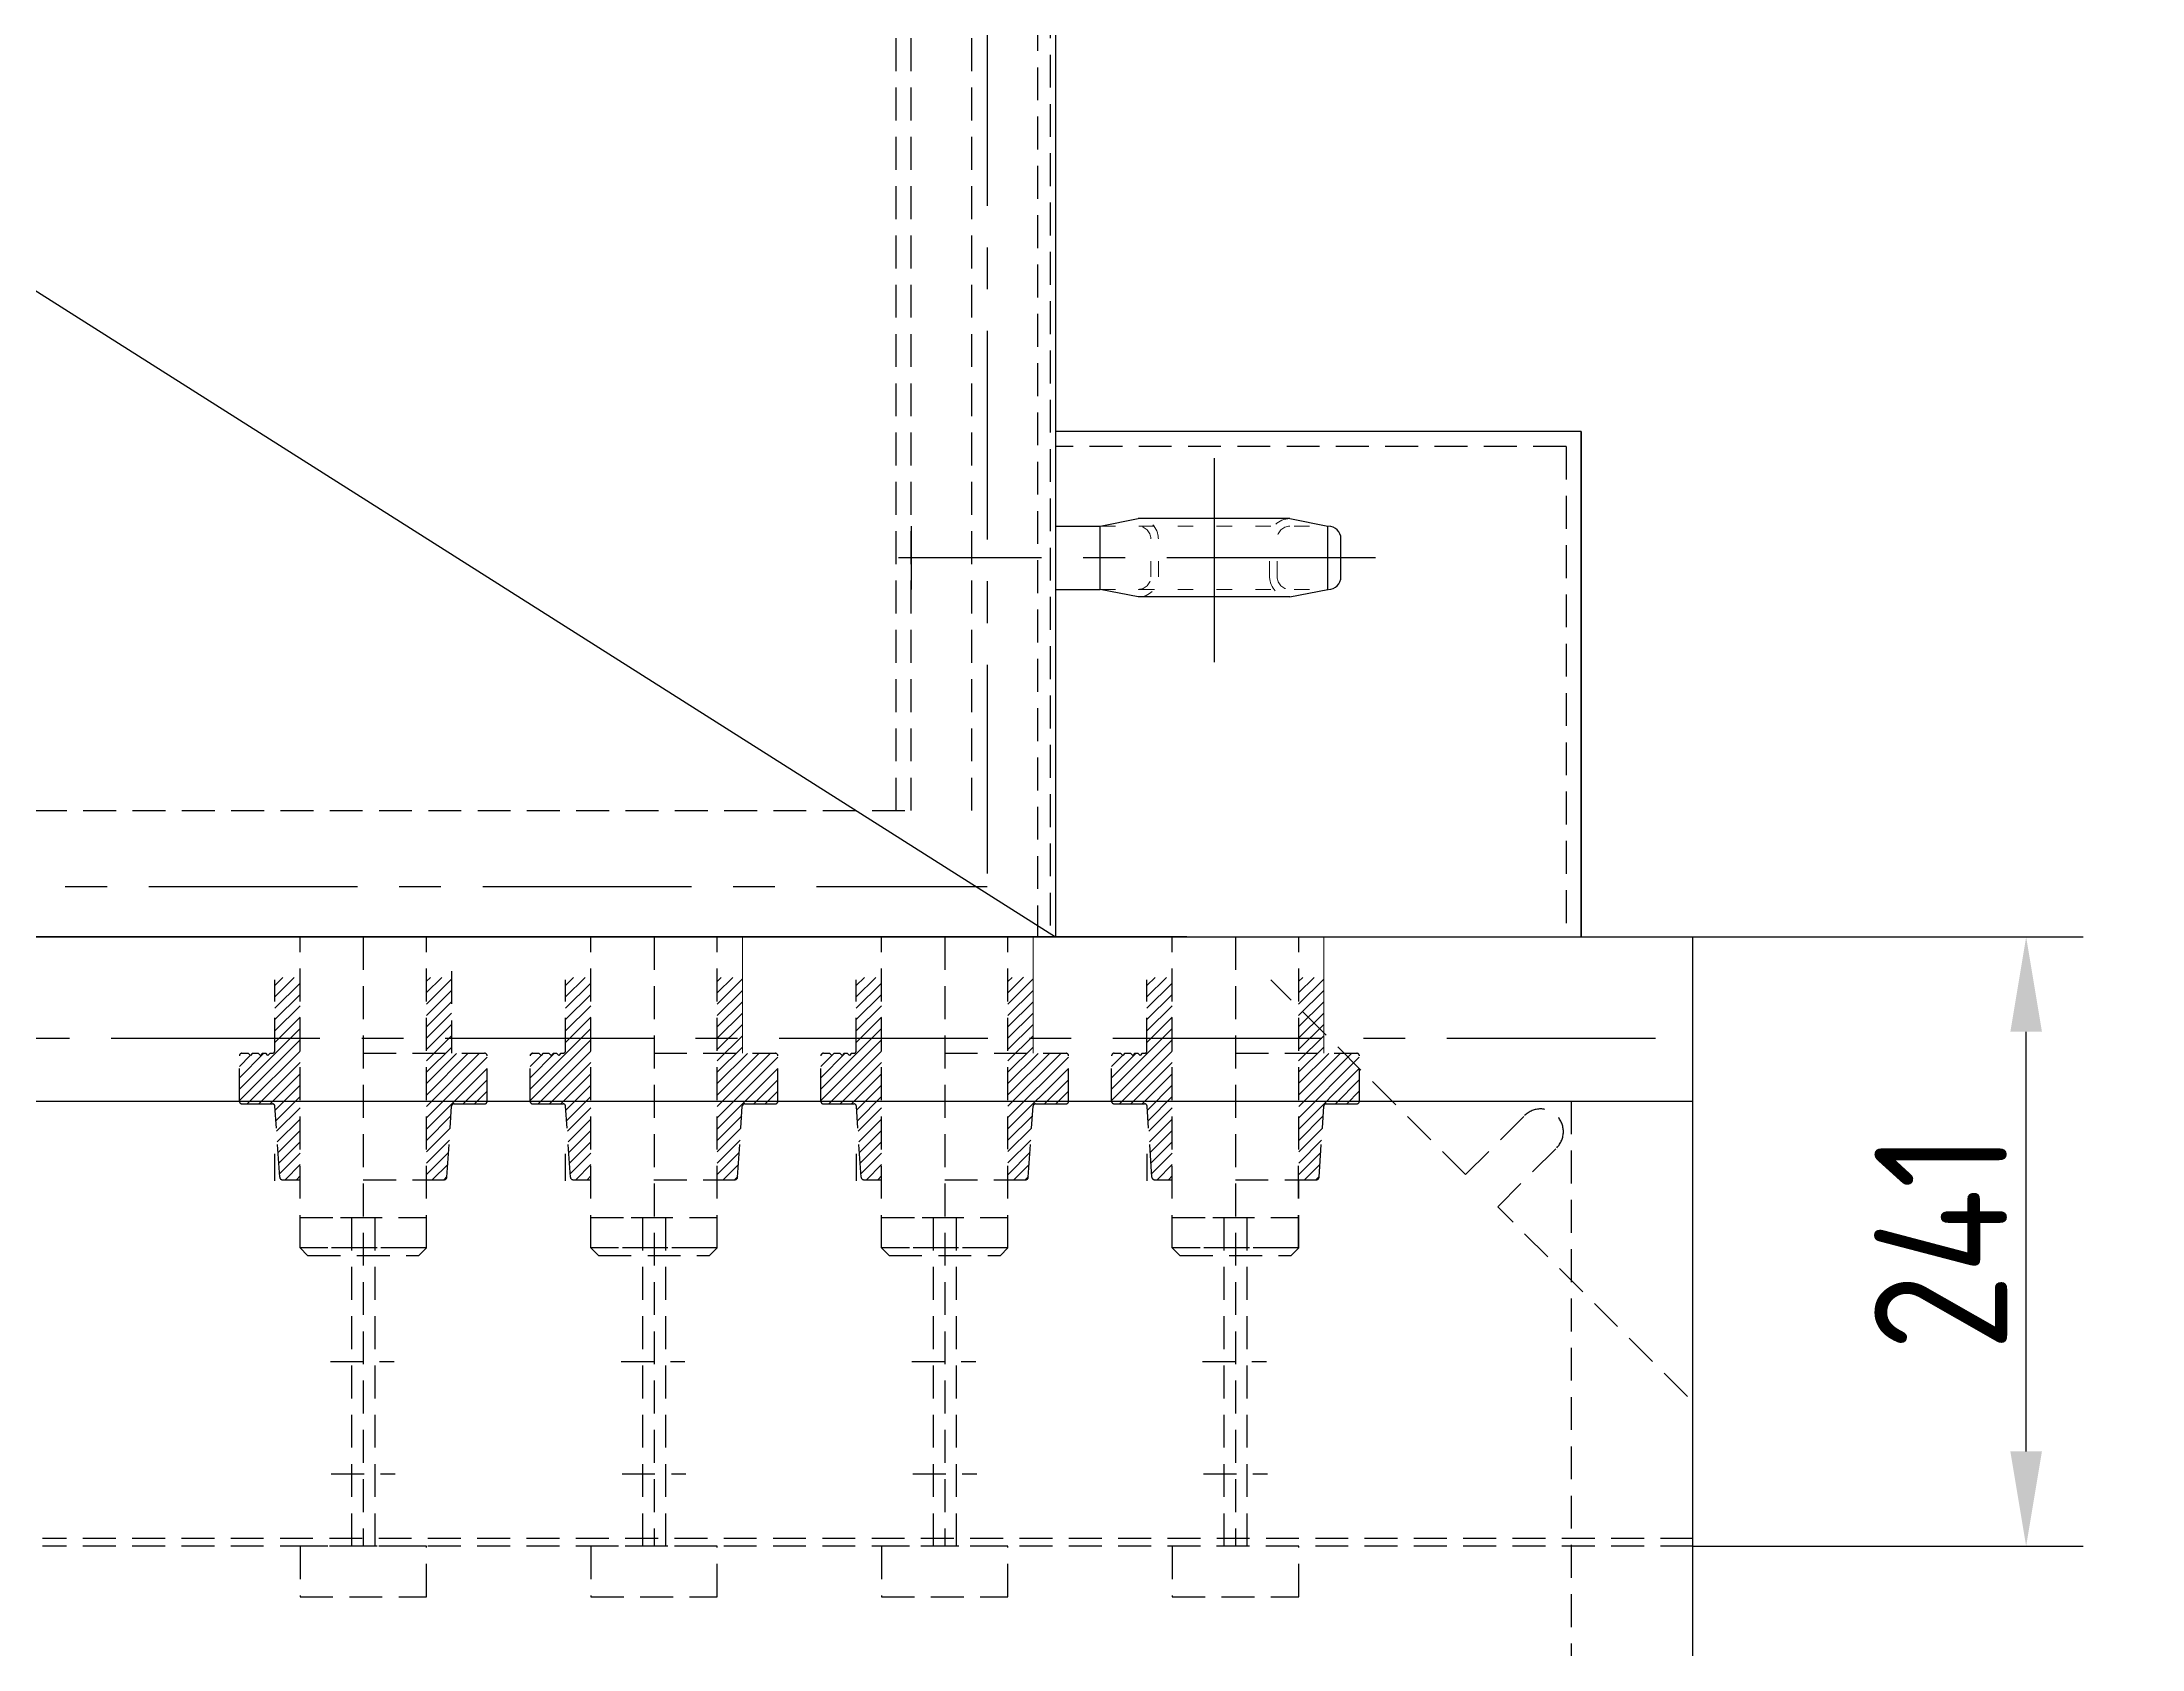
# Model space of a CAD drawing. Header units: millimetres. Extents: x 104637 to 116395, y -154925 to -148478.
# Drawn here: x 108079 to 108910, y -152814 to -152179 of the extents above; entities that cross this region are included whole.
import ezdxf

# ---------------------------------------------------------------- set-up
doc = ezdxf.new("R2010")
doc.units = ezdxf.units.MM
doc.header["$LTSCALE"] = 13
for name, pattern in [('ACAD_ISO02W100', [15, 12, -3]), ('ACAD_ISO03W100', [1.18, 0.47, -0.71]), ('CENTER', [50.8, 31.75, -6.35, 6.35, -6.35]), ('CENTERX2', [101.6, 63.5, -12.7, 12.7, -12.7]), ('DASHED', [0.75, 0.5, -0.25])]:
    doc.linetypes.add(name, pattern=pattern)
doc.layers.get('0').update_dxf_attribs({"color": 1, "linetype": 'CENTER'})
for name, color, linetype in [('1', 4, 'Continuous'), ('2', 3, 'Continuous'), ('4虚线层', 6, 'DASHED')]:
    doc.layers.add(name, color=color, linetype=linetype)
doc.layers.add('标注、文本', color=3, linetype='Continuous', lineweight=25)
doc.styles.get("Standard").update_dxf_attribs({"font": 'gbenor.shx', "bigfont": 'gbcbig.shx'})
doc.dimstyles.new('1-15', dxfattribs={"dimscale": 20, "dimtxt": 3.5, "dimasz": 2, "dimexe": 1.5, "dimexo": 0.5, "dimgap": 0.5, "dimtad": 1, "dimtoh": 1, "dimdec": 1, "dimdsep": 46, "dimtxsty": 'Standard', "dimcen": 2.5, "dimclrd": 3, "dimclre": 3, "dimclrt": 3, "dimadec": 0, "dimazin": 2, "dimtfac": 1, "dimtdec": 1, "dimtmove": 0, "dimatfit": 2, "dimfxl": 1, "dimarcsym": 0})
doc.dimstyles.new('ISO-25', dxfattribs={"dimtxt": 2.5, "dimasz": 2.5, "dimexe": 1.25, "dimexo": 0.625, "dimtad": 1, "dimtxsty": 'Standard', "dimcen": 2.5, "dimadec": 0, "dimazin": 0, "dimtfac": 1, "dimtmove": 0, "dimatfit": 3, "dimfxl": 1, "dimarcsym": 0})
doc.dimstyles.new('郁文书', dxfattribs={"dimscale": 15, "dimtxt": 3.5, "dimasz": 2.5, "dimexe": 1.5, "dimexo": 0, "dimgap": 0.5, "dimtad": 1, "dimtoh": 1, "dimtxsty": 'Standard', "dimcen": 2.5, "dimclrd": 3, "dimclre": 3, "dimclrt": 2, "dimadec": 0, "dimazin": 0, "dimtfac": 1, "dimtmove": 0, "dimatfit": 2, "dimfxl": 1, "dimarcsym": 0})
pattern_1 = [(225, (108490.4598, -152232.7384), (2.245064, -2.245064), [])]
pattern_2 = [(225, (108605.4598, -152232.7384), (2.245064, -2.245064), [])]
pattern_3 = [(225, (108835.4598, -152232.7384), (2.245064, -2.245064), [])]

# ---------------------------------------------------------------- blocks, each defined once
blk = doc.blocks.new('*D89')
at = {"layer": '1', "color": 3, "lineweight": -2}
for p, q in [((107931.11, -150500.66), (107931.11, -150616.73)), ((107957.11, -150500.66), (107957.11, -150616.73)), ((107893.61, -150594.23), (107856.11, -150594.23)), ((107931.11, -150594.23), (107957.11, -150594.23)), ((107994.61, -150594.23), (108099.9, -150594.23))]:
    blk.add_line(p, q, dxfattribs=at)
at = {"layer": '1', "color": 3, "lineweight": 30}
for points in [[(107893.61, -150587.98), (107893.61, -150600.48), (107931.11, -150594.23)], [(107994.61, -150587.98), (107994.61, -150600.48), (107957.11, -150594.23)]]:
    blk.add_solid(points, dxfattribs=at)
at = {"layer": '2', "color": 0, "linetype": 'Continuous', "lineweight": -2}
for p, q in [((116221.47, -153403.1), (116221.47, -153394.47)), ((116361.44, -153403.1), (116361.44, -153394.47)), ((116223.97, -153395.72), (116358.94, -153395.72))]:
    blk.add_line(p, q, dxfattribs=at)
at = {"layer": '2', "color": 0, "linetype": 'Continuous', "lineweight": 30}
for points in [[(116223.97, -153395.3), (116223.97, -153396.14), (116221.47, -153395.72)], [(116358.94, -153395.3), (116358.94, -153396.14), (116361.44, -153395.72)]]:
    blk.add_solid(points, dxfattribs=at)
at = {"layer": 'Defpoints', "color": 0, "lineweight": 30}
for p in [(107931.11, -150500.66), (107957.11, -150500.66), (107957.11, -150594.23)]:
    blk.add_point(p, dxfattribs=at)
at = {"layer": 'Defpoints', "color": 0, "linetype": 'Continuous', "lineweight": 30}
for p in [(116361.44, -153395.72), (116221.47, -153403.73), (116361.44, -153403.73)]:
    blk.add_point(p, dxfattribs=at)
at = {"layer": '1', "color": 2, "insert": (108066.69, -150560.48), "char_height": 52.5, "attachment_point": 5}
blk.add_mtext('26', dxfattribs=at)
at = {"layer": '2', "color": 0, "linetype": 'Continuous', "insert": (116291.46, -153393.85), "char_height": 2.5, "attachment_point": 5}
blk.add_mtext('140', dxfattribs=at)
blk = doc.blocks.new('*D90')
at = {"layer": '1', "color": 3, "lineweight": -2}
for p, q in [((107871, -150363.11), (107871, -150325.61)), ((107808.18, -150400.61), (107893.5, -150400.61)), ((107871, -150400.61), (107871, -150466.97)), ((107912.18, -150466.97), (107848.5, -150466.97)), ((107871, -150504.47), (107871, -150541.97)), ((107871, -150541.97), (107810.59, -150541.97))]:
    blk.add_line(p, q, dxfattribs=at)
at = {"layer": '1', "color": 3, "lineweight": 30}
for points in [[(107864.75, -150363.11), (107877.25, -150363.11), (107871, -150400.61)], [(107864.75, -150504.47), (107877.25, -150504.47), (107871, -150466.97)]]:
    blk.add_solid(points, dxfattribs=at)
at = {"layer": '2', "color": 0, "linetype": 'Continuous', "lineweight": -2}
for p, q in [((116216.47, -153400.69), (116216.47, -153388.73)), ((116218.97, -153389.98), (116363.99, -153389.98)), ((116366.49, -153400.69), (116366.49, -153388.73))]:
    blk.add_line(p, q, dxfattribs=at)
at = {"layer": '2', "color": 0, "linetype": 'Continuous', "lineweight": 30}
for points in [[(116218.97, -153389.57), (116218.97, -153390.4), (116216.47, -153389.98)], [(116363.99, -153389.57), (116363.99, -153390.4), (116366.49, -153389.98)]]:
    blk.add_solid(points, dxfattribs=at)
at = {"layer": 'Defpoints', "color": 0, "lineweight": 30}
for p in [(107808.18, -150400.61), (107871, -150466.97), (107912.18, -150466.97)]:
    blk.add_point(p, dxfattribs=at)
at = {"layer": 'Defpoints', "color": 0, "linetype": 'Continuous', "lineweight": 30}
for p in [(116366.49, -153389.98), (116216.47, -153401.31), (116366.49, -153401.31)]:
    blk.add_point(p, dxfattribs=at)
at = {"layer": '1', "color": 2, "insert": (107837.05, -150508.22), "char_height": 52.5, "attachment_point": 5}
blk.add_mtext('66', dxfattribs=at)
at = {"layer": '2', "color": 0, "linetype": 'Continuous', "insert": (116291.48, -153388.11), "char_height": 2.5, "attachment_point": 5}
blk.add_mtext('150', dxfattribs=at)
blk = doc.blocks.new('*D91')
at = {"layer": '1', "color": 3, "lineweight": -2}
for p, q in [((107931.11, -150500.66), (107931.11, -150616.73)), ((107957.11, -150500.66), (107957.11, -150616.73)), ((107893.61, -150594.23), (107856.11, -150594.23)), ((107931.11, -150594.23), (107957.11, -150594.23)), ((107994.61, -150594.23), (108099.9, -150594.23))]:
    blk.add_line(p, q, dxfattribs=at)
at = {"layer": '1', "color": 3}
for points in [[(107893.61, -150587.98), (107893.61, -150600.48), (107931.11, -150594.23)], [(107994.61, -150587.98), (107994.61, -150600.48), (107957.11, -150594.23)]]:
    blk.add_solid(points, dxfattribs=at)
at = {"layer": '2', "color": 0, "linetype": 'Continuous', "lineweight": -2}
for p, q in [((116218.26, -153406.31), (116207.71, -153406.31)), ((116208.96, -153568.83), (116208.96, -153408.81)), ((116218.26, -153571.33), (116207.71, -153571.33))]:
    blk.add_line(p, q, dxfattribs=at)
at = {"layer": '2', "color": 0, "linetype": 'Continuous', "lineweight": 30}
for points in [[(116208.55, -153408.81), (116209.38, -153408.81), (116208.96, -153406.31)], [(116208.55, -153568.83), (116209.38, -153568.83), (116208.96, -153571.33)]]:
    blk.add_solid(points, dxfattribs=at)
at = {"layer": 'Defpoints', "color": 0}
for p in [(107931.11, -150500.66), (107957.11, -150500.66), (107957.11, -150594.23)]:
    blk.add_point(p, dxfattribs=at)
at = {"layer": 'Defpoints', "color": 0, "linetype": 'Continuous', "lineweight": 30}
for p in [(116208.96, -153406.31), (116218.89, -153406.31), (116218.89, -153571.33)]:
    blk.add_point(p, dxfattribs=at)
at = {"layer": '1', "color": 2, "insert": (108066.69, -150560.48), "char_height": 52.5, "attachment_point": 5}
blk.add_mtext('26', dxfattribs=at)
at = {"layer": '2', "color": 0, "linetype": 'Continuous', "insert": (116207.09, -153488.82), "char_height": 2.5, "attachment_point": 5, "rotation": 90}
blk.add_mtext('165', dxfattribs=at)
blk = doc.blocks.new('*D92')
at = {"layer": '1', "color": 3, "lineweight": -2}
for p, q in [((107836.12, -150332.71), (107836.12, -150616.73)), ((107741.12, -150504.24), (107741.12, -150616.73)), ((107778.62, -150594.23), (107798.62, -150594.23))]:
    blk.add_line(p, q, dxfattribs=at)
at = {"layer": '1', "color": 3}
for points in [[(107778.62, -150587.98), (107778.62, -150600.48), (107741.12, -150594.23)], [(107798.62, -150587.98), (107798.62, -150600.48), (107836.12, -150594.23)]]:
    blk.add_solid(points, dxfattribs=at)
at = {"layer": '2', "color": 0, "linetype": 'Continuous', "lineweight": -2}
for p, q in [((116215.85, -153401.31), (116199.4, -153401.31)), ((116200.65, -153403.81), (116200.65, -153573.83)), ((116215.85, -153576.33), (116199.4, -153576.33))]:
    blk.add_line(p, q, dxfattribs=at)
at = {"layer": '2', "color": 0, "linetype": 'Continuous', "lineweight": 30}
for points in [[(116200.24, -153403.81), (116201.07, -153403.81), (116200.65, -153401.31)], [(116200.24, -153573.83), (116201.07, -153573.83), (116200.65, -153576.33)]]:
    blk.add_solid(points, dxfattribs=at)
at = {"layer": 'Defpoints', "color": 0}
for p in [(107836.12, -150332.71), (107741.12, -150504.24), (107836.12, -150594.23)]:
    blk.add_point(p, dxfattribs=at)
at = {"layer": 'Defpoints', "color": 0, "linetype": 'Continuous', "lineweight": 30}
for p in [(116216.47, -153401.31), (116200.65, -153576.33), (116216.47, -153576.33)]:
    blk.add_point(p, dxfattribs=at)
at = {"layer": '1', "color": 2, "insert": (107788.62, -150560.48), "char_height": 52.5, "attachment_point": 5}
blk.add_mtext('95', dxfattribs=at)
at = {"layer": '2', "color": 0, "linetype": 'Continuous', "insert": (116198.78, -153488.82), "char_height": 2.5, "attachment_point": 5, "rotation": 90}
blk.add_mtext('175', dxfattribs=at)
blk = doc.blocks.new('*D93')
at = {"layer": '1', "color": 3, "lineweight": -2}
for p, q in [((107931.11, -150180.71), (107931.11, -150616.73)), ((107836.12, -150332.71), (107836.12, -150616.73)), ((107873.62, -150594.23), (107893.61, -150594.23))]:
    blk.add_line(p, q, dxfattribs=at)
at = {"layer": '1', "color": 3}
for points in [[(107873.62, -150587.98), (107873.62, -150600.48), (107836.12, -150594.23)], [(107893.61, -150587.98), (107893.61, -150600.48), (107931.11, -150594.23)]]:
    blk.add_solid(points, dxfattribs=at)
at = {"layer": 'Defpoints', "color": 0}
for p in [(107931.11, -150180.71), (107836.12, -150332.71), (107931.11, -150594.23)]:
    blk.add_point(p, dxfattribs=at)
at = {"layer": 'Defpoints', "color": 0, "lineweight": 30}
for p in [(116359.92, -153407.95), (116363.01, -153404.67)]:
    blk.add_point(p, dxfattribs=at)
at = {"layer": '标注、文本', "color": 3, "lineweight": -2}
for p, q in [((116364.38, -153403.22), (116375.5, -153391.43)), ((116375.5, -153391.43), (116384.38, -153391.43)), ((116358.55, -153409.4), (116357.18, -153410.86)), ((116359.92, -153407.95), (116363.01, -153404.67))]:
    blk.add_line(p, q, dxfattribs=at)
at = {"layer": '标注、文本', "color": 3, "lineweight": 30}
for points in [[(116364.14, -153402.99), (116364.63, -153403.45), (116363.01, -153404.67)], [(116358.31, -153409.17), (116358.79, -153409.63), (116359.92, -153407.95)]]:
    blk.add_solid(points, dxfattribs=at)
at = {"layer": '1', "color": 2, "insert": (107883.62, -150560.48), "char_height": 52.5, "attachment_point": 5}
blk.add_mtext('95', dxfattribs=at)
at = {"layer": '标注、文本', "color": 3, "insert": (116380.44, -153389.23), "char_height": 2.4, "attachment_point": 5}
blk.add_mtext('4-∅4.5', dxfattribs=at)
blk = doc.blocks.new('*D98')
at = {"layer": '1', "color": 3, "lineweight": -2}
for p, q in [((107931.11, -150650.66), (107931.11, -150766.73)), ((107957.11, -150650.66), (107957.11, -150766.73)), ((107893.61, -150744.23), (107856.11, -150744.23)), ((107931.11, -150744.23), (107957.11, -150744.23)), ((107994.61, -150744.23), (108099.9, -150744.23)), ((108647.39, -152532.62), (108886.6, -152532.62)), ((108864.1, -152736.12), (108864.1, -152570.12)), ((108732.46, -152773.62), (108886.6, -152773.62))]:
    blk.add_line(p, q, dxfattribs=at)
at = {"layer": '1', "color": 3, "lineweight": 30}
for points in [[(107893.61, -150737.98), (107893.61, -150750.48), (107931.11, -150744.23)], [(107994.61, -150737.98), (107994.61, -150750.48), (107957.11, -150744.23)], [(108857.85, -152570.12), (108870.35, -152570.12), (108864.1, -152532.62)], [(108857.85, -152736.12), (108870.35, -152736.12), (108864.1, -152773.62)]]:
    blk.add_solid(points, dxfattribs=at)
at = {"layer": 'Defpoints', "color": 0, "lineweight": 30}
for p in [(107931.11, -150650.66), (107957.11, -150650.66), (107957.11, -150744.23), (108647.39, -152532.62), (108864.1, -152532.62), (108732.46, -152773.62)]:
    blk.add_point(p, dxfattribs=at)
at = {"layer": '1', "color": 2, "insert": (108066.69, -150710.48), "char_height": 52.5, "attachment_point": 5}
blk.add_mtext('26', dxfattribs=at)
at = {"layer": '1', "color": 2, "insert": (108830.35, -152653.12), "char_height": 52.5, "attachment_point": 5, "rotation": 90}
blk.add_mtext('241', dxfattribs=at)

msp = doc.modelspace()

# ---------------------------------------------------------------- hatches: boundary and pattern name
at = {"layer": '4虚线层', "ltscale": 2}
h = msp.add_hatch(dxfattribs=at)
h.set_pattern_fill('ANSI31', color=256, angle=180, style=0)
h.set_pattern_definition(pattern_1)
edge = h.paths.add_edge_path(flags=0)
edge.add_line((108181.355, -152548.621), (108181.355, -152591.399))
edge.add_line((108181.355, -152591.399), (108181.355, -152628.619))
edge.add_line((108181.355, -152628.619), (108174.29, -152628.619))
edge.add_arc((108174.29, -152627.619), 1, 183.814075, 270, ccw=False)
edge.add_line((108173.292, -152627.686), (108171.417, -152599.553))
edge.add_arc((108170.419, -152599.619), 1, 363.814075, 450)
edge.add_line((108170.419, -152598.619), (108158.354, -152598.619))
edge.add_arc((108158.354, -152597.619), 1, 180, 270, ccw=False)
edge.add_line((108157.354, -152597.619), (108157.354, -152579.619))
edge.add_arc((108158.354, -152579.619), 1, 450, 540, ccw=False)
edge.add_line((108158.354, -152578.619), (108160.839, -152578.619))
edge.add_line((108160.839, -152578.619), (108161.753, -152579.556))
edge.add_line((108161.753, -152579.556), (108162.58, -152578.619))
edge.add_line((108162.58, -152578.619), (108164.821, -152578.619))
edge.add_line((108164.821, -152578.619), (108165.735, -152579.556))
edge.add_line((108165.735, -152579.556), (108166.562, -152578.619))
edge.add_line((108166.562, -152578.619), (108167.759, -152578.619))
edge.add_line((108167.759, -152578.619), (108168.672, -152579.556))
edge.add_line((108168.672, -152579.556), (108169.499, -152578.619))
edge.add_line((108169.499, -152578.619), (108170.354, -152578.619))
edge.add_arc((108170.354, -152577.619), 1, 270.000001, 360)
edge.add_line((108171.354, -152577.619), (108171.355, -152549.621))
edge.add_arc((108172.355, -152549.621), 1, 90.00291, 180.00291, ccw=False)
edge.add_line((108172.355, -152548.621), (108181.355, -152548.621))
h = msp.add_hatch(dxfattribs=at)
h.set_pattern_fill('ANSI31', color=256, angle=180, style=0)
h.set_pattern_definition(pattern_1)
edge = h.paths.add_edge_path(flags=0)
edge.add_line((108231.297, -152548.593), (108231.344, -152591.372))
edge.add_line((108231.344, -152591.372), (108231.385, -152628.592))
edge.add_line((108231.385, -152628.592), (108238.449, -152628.584))
edge.add_arc((108238.448, -152627.584), 1, -89.937788, -3.751863)
edge.add_line((108239.446, -152627.65), (108241.291, -152599.515))
edge.add_arc((108242.289, -152599.58), 1, -269.937788, -183.751863, ccw=False)
edge.add_line((108242.288, -152598.58), (108254.352, -152598.567))
edge.add_arc((108254.351, -152597.567), 1, -89.937788, 0.062212)
edge.add_line((108255.351, -152597.566), (108255.332, -152579.566))
edge.add_arc((108254.332, -152579.567), 1, -359.937788, -269.937788)
edge.add_line((108254.331, -152578.567), (108251.846, -152578.57))
edge.add_line((108251.846, -152578.57), (108250.933, -152579.508))
edge.add_line((108250.933, -152579.508), (108250.105, -152578.572))
edge.add_line((108250.105, -152578.572), (108247.864, -152578.574))
edge.add_line((108247.864, -152578.574), (108246.951, -152579.512))
edge.add_line((108246.951, -152579.512), (108246.123, -152578.576))
edge.add_line((108246.123, -152578.576), (108244.926, -152578.577))
edge.add_line((108244.926, -152578.577), (108244.014, -152579.515))
edge.add_line((108244.014, -152579.515), (108243.186, -152578.579))
edge.add_line((108243.186, -152578.579), (108242.331, -152578.58))
edge.add_arc((108242.329, -152577.58), 1, -179.937788, -89.937789, ccw=False)
edge.add_line((108241.329, -152577.581), (108241.299, -152549.583))
edge.add_arc((108240.299, -152549.584), 1, 0.059302, 90.059302)
edge.add_line((108240.298, -152548.584), (108231.297, -152548.593))
h = msp.add_hatch(dxfattribs=at)
h.set_pattern_fill('ANSI31', color=256, angle=180, style=0)
h.set_pattern_definition(pattern_2)
edge = h.paths.add_edge_path(flags=0)
edge.add_line((108296.355, -152548.621), (108296.355, -152591.399))
edge.add_line((108296.355, -152591.399), (108296.355, -152628.619))
edge.add_line((108296.355, -152628.619), (108289.29, -152628.619))
edge.add_arc((108289.29, -152627.619), 1, 183.814075, 270, ccw=False)
edge.add_line((108288.292, -152627.686), (108286.417, -152599.553))
edge.add_arc((108285.419, -152599.619), 1, 363.814075, 450)
edge.add_line((108285.419, -152598.619), (108273.354, -152598.619))
edge.add_arc((108273.354, -152597.619), 1, 180, 270, ccw=False)
edge.add_line((108272.354, -152597.619), (108272.354, -152579.619))
edge.add_arc((108273.354, -152579.619), 1, 450, 540, ccw=False)
edge.add_line((108273.354, -152578.619), (108275.839, -152578.619))
edge.add_line((108275.839, -152578.619), (108276.753, -152579.556))
edge.add_line((108276.753, -152579.556), (108277.58, -152578.619))
edge.add_line((108277.58, -152578.619), (108279.821, -152578.619))
edge.add_line((108279.821, -152578.619), (108280.735, -152579.556))
edge.add_line((108280.735, -152579.556), (108281.562, -152578.619))
edge.add_line((108281.562, -152578.619), (108282.759, -152578.619))
edge.add_line((108282.759, -152578.619), (108283.672, -152579.556))
edge.add_line((108283.672, -152579.556), (108284.499, -152578.619))
edge.add_line((108284.499, -152578.619), (108285.354, -152578.619))
edge.add_arc((108285.354, -152577.619), 1, 270.000001, 360)
edge.add_line((108286.354, -152577.619), (108286.355, -152549.621))
edge.add_arc((108287.355, -152549.621), 1, 90.00291, 180.00291, ccw=False)
edge.add_line((108287.355, -152548.621), (108296.355, -152548.621))
h = msp.add_hatch(dxfattribs=at)
h.set_pattern_fill('ANSI31', color=256, angle=180, style=0)
h.set_pattern_definition(pattern_2)
edge = h.paths.add_edge_path(flags=0)
edge.add_line((108346.297, -152548.593), (108346.344, -152591.372))
edge.add_line((108346.344, -152591.372), (108346.385, -152628.592))
edge.add_line((108346.385, -152628.592), (108353.449, -152628.584))
edge.add_arc((108353.448, -152627.584), 1, -89.937788, -3.751863)
edge.add_line((108354.446, -152627.65), (108356.291, -152599.515))
edge.add_arc((108357.289, -152599.58), 1, -269.937788, -183.751863, ccw=False)
edge.add_line((108357.288, -152598.58), (108369.352, -152598.567))
edge.add_arc((108369.351, -152597.567), 1, -89.937788, 0.062212)
edge.add_line((108370.351, -152597.566), (108370.332, -152579.566))
edge.add_arc((108369.332, -152579.567), 1, -359.937788, -269.937788)
edge.add_line((108369.331, -152578.567), (108366.846, -152578.57))
edge.add_line((108366.846, -152578.57), (108365.933, -152579.508))
edge.add_line((108365.933, -152579.508), (108365.105, -152578.572))
edge.add_line((108365.105, -152578.572), (108362.864, -152578.574))
edge.add_line((108362.864, -152578.574), (108361.951, -152579.512))
edge.add_line((108361.951, -152579.512), (108361.123, -152578.576))
edge.add_line((108361.123, -152578.576), (108359.926, -152578.577))
edge.add_line((108359.926, -152578.577), (108359.014, -152579.515))
edge.add_line((108359.014, -152579.515), (108358.186, -152578.579))
edge.add_line((108358.186, -152578.579), (108357.331, -152578.58))
edge.add_arc((108357.329, -152577.58), 1, -179.937788, -89.937789, ccw=False)
edge.add_line((108356.329, -152577.581), (108356.299, -152549.583))
edge.add_arc((108355.299, -152549.584), 1, 0.059302, 90.059302)
edge.add_line((108355.298, -152548.584), (108346.297, -152548.593))
h = msp.add_hatch(dxfattribs=at)
h.set_pattern_fill('ANSI31', color=256, angle=180, style=0)
h.set_pattern_definition([(225, (108720.4598, -152232.7384), (2.245064, -2.245064), [])])
edge = h.paths.add_edge_path(flags=0)
edge.add_line((108411.355, -152548.621), (108411.355, -152591.399))
edge.add_line((108411.355, -152591.399), (108411.355, -152628.619))
edge.add_line((108411.355, -152628.619), (108404.29, -152628.619))
edge.add_arc((108404.29, -152627.619), 1, 183.814075, 270, ccw=False)
edge.add_line((108403.292, -152627.686), (108401.417, -152599.553))
edge.add_arc((108400.419, -152599.619), 1, 363.814075, 450)
edge.add_line((108400.419, -152598.619), (108388.354, -152598.619))
edge.add_arc((108388.354, -152597.619), 1, 180, 270, ccw=False)
edge.add_line((108387.354, -152597.619), (108387.354, -152579.619))
edge.add_arc((108388.354, -152579.619), 1, 450, 540, ccw=False)
edge.add_line((108388.354, -152578.619), (108390.839, -152578.619))
edge.add_line((108390.839, -152578.619), (108391.753, -152579.556))
edge.add_line((108391.753, -152579.556), (108392.58, -152578.619))
edge.add_line((108392.58, -152578.619), (108394.821, -152578.619))
edge.add_line((108394.821, -152578.619), (108395.735, -152579.556))
edge.add_line((108395.735, -152579.556), (108396.562, -152578.619))
edge.add_line((108396.562, -152578.619), (108397.759, -152578.619))
edge.add_line((108397.759, -152578.619), (108398.672, -152579.556))
edge.add_line((108398.672, -152579.556), (108399.499, -152578.619))
edge.add_line((108399.499, -152578.619), (108400.354, -152578.619))
edge.add_arc((108400.354, -152577.619), 1, 270.000001, 360)
edge.add_line((108401.354, -152577.619), (108401.355, -152549.621))
edge.add_arc((108402.355, -152549.621), 1, 90.00291, 180.00291, ccw=False)
edge.add_line((108402.355, -152548.621), (108411.355, -152548.621))
h = msp.add_hatch(dxfattribs=at)
h.set_pattern_fill('ANSI31', color=256, angle=180, style=0)
h.set_pattern_definition([(225, (108720.4598, -152232.7244), (2.245064, -2.245064), [])])
edge = h.paths.add_edge_path(flags=0)
edge.add_line((108461.297, -152548.579), (108461.344, -152591.358))
edge.add_line((108461.344, -152591.358), (108461.385, -152628.578))
edge.add_line((108461.385, -152628.578), (108468.449, -152628.57))
edge.add_arc((108468.448, -152627.57), 1, -89.937788, -3.751863)
edge.add_line((108469.446, -152627.636), (108471.291, -152599.501))
edge.add_arc((108472.289, -152599.566), 1, -269.937788, -183.751863, ccw=False)
edge.add_line((108472.288, -152598.566), (108484.352, -152598.553))
edge.add_arc((108484.351, -152597.553), 1, -89.937788, 0.062212)
edge.add_line((108485.351, -152597.552), (108485.332, -152579.552))
edge.add_arc((108484.332, -152579.553), 1, -359.937788, -269.937788)
edge.add_line((108484.331, -152578.553), (108481.846, -152578.556))
edge.add_line((108481.846, -152578.556), (108480.933, -152579.494))
edge.add_line((108480.933, -152579.494), (108480.105, -152578.558))
edge.add_line((108480.105, -152578.558), (108477.864, -152578.56))
edge.add_line((108477.864, -152578.56), (108476.951, -152579.498))
edge.add_line((108476.951, -152579.498), (108476.123, -152578.562))
edge.add_line((108476.123, -152578.562), (108474.926, -152578.563))
edge.add_line((108474.926, -152578.563), (108474.014, -152579.501))
edge.add_line((108474.014, -152579.501), (108473.186, -152578.565))
edge.add_line((108473.186, -152578.565), (108472.331, -152578.566))
edge.add_arc((108472.329, -152577.566), 1, -179.937788, -89.937789, ccw=False)
edge.add_line((108471.329, -152577.567), (108471.299, -152549.569))
edge.add_arc((108470.299, -152549.57), 1, 0.059302, 90.059302)
edge.add_line((108470.298, -152548.57), (108461.297, -152548.579))
h = msp.add_hatch(dxfattribs=at)
h.set_pattern_fill('ANSI31', color=256, angle=180, style=0)
h.set_pattern_definition(pattern_3)
edge = h.paths.add_edge_path(flags=0)
edge.add_line((108526.355, -152548.621), (108526.355, -152591.399))
edge.add_line((108526.355, -152591.399), (108526.355, -152628.619))
edge.add_line((108526.355, -152628.619), (108519.29, -152628.619))
edge.add_arc((108519.29, -152627.619), 1, 183.814075, 270, ccw=False)
edge.add_line((108518.292, -152627.686), (108516.417, -152599.553))
edge.add_arc((108515.419, -152599.619), 1, 363.814075, 450)
edge.add_line((108515.419, -152598.619), (108503.354, -152598.619))
edge.add_arc((108503.354, -152597.619), 1, 180, 270, ccw=False)
edge.add_line((108502.354, -152597.619), (108502.354, -152579.619))
edge.add_arc((108503.354, -152579.619), 1, 450, 540, ccw=False)
edge.add_line((108503.354, -152578.619), (108505.839, -152578.619))
edge.add_line((108505.839, -152578.619), (108506.753, -152579.556))
edge.add_line((108506.753, -152579.556), (108507.58, -152578.619))
edge.add_line((108507.58, -152578.619), (108509.821, -152578.619))
edge.add_line((108509.821, -152578.619), (108510.735, -152579.556))
edge.add_line((108510.735, -152579.556), (108511.562, -152578.619))
edge.add_line((108511.562, -152578.619), (108512.759, -152578.619))
edge.add_line((108512.759, -152578.619), (108513.672, -152579.556))
edge.add_line((108513.672, -152579.556), (108514.499, -152578.619))
edge.add_line((108514.499, -152578.619), (108515.354, -152578.619))
edge.add_arc((108515.354, -152577.619), 1, 270.000001, 360)
edge.add_line((108516.354, -152577.619), (108516.355, -152549.621))
edge.add_arc((108517.355, -152549.621), 1, 90.00291, 180.00291, ccw=False)
edge.add_line((108517.355, -152548.621), (108526.355, -152548.621))
h = msp.add_hatch(dxfattribs=at)
h.set_pattern_fill('ANSI31', color=256, angle=180, style=0)
h.set_pattern_definition(pattern_3)
edge = h.paths.add_edge_path(flags=0)
edge.add_line((108576.297, -152548.593), (108576.344, -152591.372))
edge.add_line((108576.344, -152591.372), (108576.385, -152628.592))
edge.add_line((108576.385, -152628.592), (108583.449, -152628.584))
edge.add_arc((108583.448, -152627.584), 1, -89.937788, -3.751863)
edge.add_line((108584.446, -152627.65), (108586.291, -152599.515))
edge.add_arc((108587.289, -152599.58), 1, -269.937788, -183.751863, ccw=False)
edge.add_line((108587.288, -152598.58), (108599.352, -152598.567))
edge.add_arc((108599.351, -152597.567), 1, -89.937788, 0.062212)
edge.add_line((108600.351, -152597.566), (108600.332, -152579.566))
edge.add_arc((108599.332, -152579.567), 1, -359.937788, -269.937788)
edge.add_line((108599.331, -152578.567), (108596.846, -152578.57))
edge.add_line((108596.846, -152578.57), (108595.933, -152579.508))
edge.add_line((108595.933, -152579.508), (108595.105, -152578.572))
edge.add_line((108595.105, -152578.572), (108592.864, -152578.574))
edge.add_line((108592.864, -152578.574), (108591.951, -152579.512))
edge.add_line((108591.951, -152579.512), (108591.123, -152578.576))
edge.add_line((108591.123, -152578.576), (108589.926, -152578.577))
edge.add_line((108589.926, -152578.577), (108589.014, -152579.515))
edge.add_line((108589.014, -152579.515), (108588.186, -152578.579))
edge.add_line((108588.186, -152578.579), (108587.331, -152578.58))
edge.add_arc((108587.329, -152577.58), 1, -179.937788, -89.937789, ccw=False)
edge.add_line((108586.329, -152577.581), (108586.299, -152549.583))
edge.add_arc((108585.299, -152549.584), 1, 0.059302, 90.059302)
edge.add_line((108585.298, -152548.584), (108576.297, -152548.593))

# ---------------------------------------------------------------- linework, layer by layer
at = {"color": 7, "linetype": 'ByBlock', "lineweight": 30}
for p, q in [((108423.11, -152370.12), (108423.11, -152395.12)), ((107182.11, -152532.62), (108732.11, -152532.62)), ((108532.11, -152532.62), (107382.11, -152532.62)), ((108732.11, -152532.62), (108732.11, -152597.62)), ((108732.11, -152532.62), (108732.11, -153217.62)), ((108732.11, -152532.62), (108732.11, -152597.62)), ((107182.11, -152597.62), (108732.11, -152597.62))]:
    msp.add_line(p, q, dxfattribs=at)
at = {"color": 2, "linetype": 'ACAD_ISO02W100', "lineweight": 13}
for p, q in [((108356.354, -152578.619), (108356.354, -152532.62)), ((108471.354, -152578.619), (108471.354, -152532.62)), ((108586.354, -152578.619), (108586.354, -152532.62))]:
    msp.add_line(p, q, dxfattribs=at)
at = {"layer": '1', "color": 1, "linetype": 'CENTERX2', "lineweight": -3, "ltscale": 0.1}
for p, q in [((108453.11, -151896.62), (108453.11, -152512.62)), ((108543.101, -152423.956), (108543.101, -152343.263)), ((108606.722, -152382.62), (108418.11, -152382.62)), ((107461.11, -152512.62), (108453.11, -152512.62)), ((107182.11, -152572.62), (108732.11, -152572.62))]:
    msp.add_line(p, q, dxfattribs=at)
at = {"layer": '4虚线层', "ltscale": 2}
for p, q in [((108478.11, -151871.62), (108478.11, -152532.62)), ((108473.11, -151876.62), (108473.11, -152532.62)), ((108447.11, -152482.62), (108447.11, -151902.62)), ((108417.11, -152482.62), (108417.11, -151932.62)), ((108423.11, -152482.62), (108423.11, -151926.62)), ((108682.11, -152338.62), (108682.11, -152532.62)), ((107491.11, -152482.62), (108423.11, -152482.62)), ((108181.354, -152655.619), (108181.355, -152532.62)), ((108206.36, -152532.62), (108206.375, -152773.619)), ((108231.343, -152655.625), (108231.374, -152532.626)), ((108296.354, -152655.619), (108296.355, -152532.62)), ((108321.36, -152532.62), (108321.375, -152773.619)), ((108346.343, -152655.625), (108346.374, -152532.626)), ((108411.354, -152655.619), (108411.355, -152532.62)), ((108436.36, -152532.62), (108436.375, -152773.619)), ((108461.343, -152655.611), (108461.374, -152532.612)), ((108526.354, -152655.619), (108526.355, -152532.62)), ((108551.36, -152532.62), (108551.375, -152773.619)), ((108576.343, -152655.625), (108576.374, -152532.626)), ((108241.354, -152578.619), (108241.354, -152545.786)), ((108171.354, -152577.619), (108171.355, -152549.621)), ((108286.354, -152577.619), (108286.355, -152549.621)), ((108401.354, -152577.619), (108401.355, -152549.621)), ((108516.354, -152577.619), (108516.355, -152549.621)), ((108642.371, -152626.611), (108565.38, -152549.62)), ((108157.354, -152597.619), (108157.354, -152579.619)), ((108158.354, -152578.619), (108160.839, -152578.619)), ((108161.753, -152579.556), (108160.839, -152578.619)), ((108162.58, -152578.619), (108161.753, -152579.556)), ((108162.58, -152578.619), (108164.821, -152578.619)), ((108165.735, -152579.556), (108164.821, -152578.619)), ((108166.562, -152578.619), (108165.735, -152579.556)), ((108166.562, -152578.619), (108167.759, -152578.619)), ((108168.672, -152579.556), (108167.759, -152578.619)), ((108169.499, -152578.619), (108168.672, -152579.556)), ((108169.499, -152578.619), (108170.354, -152578.619)), ((108206.355, -152578.619), (108254.354, -152578.619)), ((108255.354, -152597.619), (108255.354, -152579.619)), ((108272.354, -152597.619), (108272.354, -152579.619)), ((108273.354, -152578.619), (108275.839, -152578.619)), ((108276.753, -152579.556), (108275.839, -152578.619)), ((108277.58, -152578.619), (108276.753, -152579.556)), ((108277.58, -152578.619), (108279.821, -152578.619)), ((108280.735, -152579.556), (108279.821, -152578.619)), ((108281.562, -152578.619), (108280.735, -152579.556)), ((108281.562, -152578.619), (108282.759, -152578.619)), ((108283.672, -152579.556), (108282.759, -152578.619)), ((108284.499, -152578.619), (108283.672, -152579.556)), ((108284.499, -152578.619), (108285.354, -152578.619)), ((108321.355, -152578.619), (108369.354, -152578.619)), ((108370.354, -152597.619), (108370.354, -152579.619)), ((108387.354, -152597.619), (108387.354, -152579.619)), ((108388.354, -152578.619), (108390.839, -152578.619)), ((108391.753, -152579.556), (108390.839, -152578.619)), ((108392.58, -152578.619), (108391.753, -152579.556)), ((108392.58, -152578.619), (108394.821, -152578.619)), ((108395.735, -152579.556), (108394.821, -152578.619)), ((108396.562, -152578.619), (108395.735, -152579.556)), ((108396.562, -152578.619), (108397.759, -152578.619)), ((108398.672, -152579.556), (108397.759, -152578.619)), ((108399.499, -152578.619), (108398.672, -152579.556)), ((108399.499, -152578.619), (108400.354, -152578.619)), ((108436.355, -152578.619), (108484.354, -152578.619)), ((108485.354, -152597.619), (108485.354, -152579.619)), ((108502.354, -152597.619), (108502.354, -152579.619)), ((108503.354, -152578.619), (108505.839, -152578.619)), ((108506.753, -152579.556), (108505.839, -152578.619)), ((108507.58, -152578.619), (108506.753, -152579.556)), ((108507.58, -152578.619), (108509.821, -152578.619)), ((108510.735, -152579.556), (108509.821, -152578.619)), ((108511.562, -152578.619), (108510.735, -152579.556)), ((108511.562, -152578.619), (108512.759, -152578.619)), ((108513.672, -152579.556), (108512.759, -152578.619)), ((108514.499, -152578.619), (108513.672, -152579.556)), ((108514.499, -152578.619), (108515.354, -152578.619)), ((108551.355, -152578.619), (108599.354, -152578.619)), ((108600.354, -152597.619), (108600.354, -152579.619)), ((108158.354, -152598.619), (108170.419, -152598.619)), ((108173.292, -152627.686), (108171.417, -152599.553)), ((108239.417, -152627.686), (108241.292, -152599.553)), ((108242.29, -152598.619), (108254.354, -152598.619)), ((108273.354, -152598.619), (108285.419, -152598.619)), ((108288.292, -152627.686), (108286.417, -152599.553)), ((108354.417, -152627.686), (108356.292, -152599.553)), ((108357.29, -152598.619), (108369.354, -152598.619)), ((108388.354, -152598.619), (108400.419, -152598.619)), ((108403.292, -152627.686), (108401.417, -152599.553)), ((108469.417, -152627.686), (108471.292, -152599.553)), ((108472.29, -152598.619), (108484.354, -152598.619)), ((108503.354, -152598.619), (108515.419, -152598.619)), ((108518.292, -152627.686), (108516.417, -152599.553)), ((108584.417, -152627.686), (108586.292, -152599.553)), ((108587.29, -152598.619), (108599.354, -152598.619)), ((108642.371, -152626.611), (108665.706, -152603.277)), ((108684.09, -152597.62), (108684.09, -153177.62)), ((108171.284, -152618.456), (108171.284, -152629.121)), ((108286.284, -152618.456), (108286.284, -152629.121)), ((108401.284, -152618.456), (108401.284, -152629.121)), ((108516.284, -152618.456), (108516.284, -152629.121)), ((108655.099, -152639.339), (108678.434, -152616.005)), ((108174.29, -152628.619), (108181.355, -152628.619)), ((108206.331, -152628.619), (108238.419, -152628.619)), ((108231.354, -152655.619), (108231.354, -152628.619)), ((108289.29, -152628.619), (108296.355, -152628.619)), ((108321.331, -152628.619), (108353.419, -152628.619)), ((108346.354, -152655.619), (108346.354, -152628.619)), ((108404.29, -152628.619), (108411.355, -152628.619)), ((108436.331, -152628.619), (108468.419, -152628.619)), ((108461.354, -152655.619), (108461.354, -152628.619)), ((108519.29, -152628.619), (108526.355, -152628.619)), ((108551.331, -152628.619), (108583.419, -152628.619)), ((108576.354, -152655.619), (108576.354, -152628.619)), ((108181.354, -152643.619), (108231.354, -152643.619)), ((108197.388, -152643.619), (108215.388, -152643.619)), ((108201.888, -152773.619), (108201.888, -152643.619)), ((108210.888, -152643.619), (108210.888, -152773.619)), ((108296.354, -152643.619), (108346.354, -152643.619)), ((108312.388, -152643.619), (108330.388, -152643.619)), ((108316.888, -152773.619), (108316.888, -152643.619)), ((108325.888, -152643.619), (108325.888, -152773.619)), ((108411.354, -152643.619), (108461.354, -152643.619)), ((108427.388, -152643.619), (108445.388, -152643.619)), ((108431.888, -152773.619), (108431.888, -152643.619)), ((108440.888, -152643.619), (108440.888, -152773.619)), ((108526.354, -152643.619), (108576.354, -152643.619)), ((108542.388, -152643.619), (108560.388, -152643.619)), ((108546.888, -152773.619), (108546.888, -152643.619)), ((108555.888, -152643.619), (108555.888, -152773.619)), ((108730.09, -152714.331), (108655.099, -152639.339)), ((108181.354, -152655.611), (108184.354, -152658.611)), ((108231.354, -152655.619), (108181.354, -152655.611)), ((108226.352, -152655.619), (108186.352, -152655.619)), ((108231.354, -152655.619), (108228.354, -152658.619)), ((108296.354, -152655.611), (108299.354, -152658.611)), ((108346.354, -152655.619), (108296.354, -152655.611)), ((108341.352, -152655.619), (108301.352, -152655.619)), ((108346.354, -152655.619), (108343.354, -152658.619)), ((108411.354, -152655.611), (108414.354, -152658.611)), ((108461.354, -152655.619), (108411.354, -152655.611)), ((108456.352, -152655.619), (108416.352, -152655.619)), ((108461.354, -152655.619), (108458.354, -152658.619)), ((108526.354, -152655.611), (108529.354, -152658.611)), ((108576.354, -152655.619), (108526.354, -152655.611)), ((108571.352, -152655.619), (108531.352, -152655.619)), ((108576.354, -152655.619), (108573.354, -152658.619)), ((108184.354, -152658.611), (108228.354, -152658.619)), ((108299.354, -152658.611), (108343.354, -152658.619)), ((108414.354, -152658.611), (108458.354, -152658.619)), ((108529.354, -152658.611), (108573.354, -152658.619)), ((108193.345, -152700.529), (108218.605, -152700.529)), ((108308.345, -152700.529), (108333.605, -152700.529)), ((108423.345, -152700.529), (108448.605, -152700.529)), ((108538.345, -152700.529), (108563.605, -152700.529)), ((108193.726, -152745.029), (108218.986, -152745.029)), ((108193.726, -152745.029), (108218.986, -152745.029)), ((108308.726, -152745.029), (108333.986, -152745.029)), ((108308.726, -152745.029), (108333.986, -152745.029)), ((108423.726, -152745.029), (108448.986, -152745.029)), ((108423.726, -152745.029), (108448.986, -152745.029)), ((108538.726, -152745.029), (108563.986, -152745.029)), ((108538.726, -152745.029), (108563.986, -152745.029)), ((108732.457, -152770.619), (108079.457, -152770.619)), ((108732.457, -152773.619), (108079.457, -152773.619)), ((108210.888, -152773.619), (108201.888, -152773.619)), ((108210.888, -152773.619), (108201.888, -152773.619)), ((108210.888, -152773.619), (108201.888, -152773.619)), ((108210.888, -152773.619), (108201.888, -152773.619)), ((108210.888, -152773.619), (108201.888, -152773.619)), ((108210.888, -152773.619), (108201.888, -152773.619)), ((108210.888, -152773.619), (108201.888, -152773.619)), ((108325.888, -152773.619), (108316.888, -152773.619)), ((108325.888, -152773.619), (108316.888, -152773.619)), ((108325.888, -152773.619), (108316.888, -152773.619)), ((108325.888, -152773.619), (108316.888, -152773.619)), ((108325.888, -152773.619), (108316.888, -152773.619)), ((108325.888, -152773.619), (108316.888, -152773.619)), ((108325.888, -152773.619), (108316.888, -152773.619)), ((108440.888, -152773.619), (108431.888, -152773.619)), ((108440.888, -152773.619), (108431.888, -152773.619)), ((108440.888, -152773.619), (108431.888, -152773.619)), ((108440.888, -152773.619), (108431.888, -152773.619)), ((108440.888, -152773.619), (108431.888, -152773.619)), ((108440.888, -152773.619), (108431.888, -152773.619)), ((108440.888, -152773.619), (108431.888, -152773.619)), ((108555.888, -152773.619), (108546.888, -152773.619)), ((108555.888, -152773.619), (108546.888, -152773.619)), ((108555.888, -152773.619), (108546.888, -152773.619)), ((108555.888, -152773.619), (108546.888, -152773.619)), ((108555.888, -152773.619), (108546.888, -152773.619)), ((108555.888, -152773.619), (108546.888, -152773.619)), ((108555.888, -152773.619), (108546.888, -152773.619))]:
    msp.add_line(p, q, dxfattribs=at)
msp.add_lwpolyline([(108682.11, -152338.62), (108480.11, -152338.62)], dxfattribs=at)
for points in [[(108181.375, -152773.619), (108181.375, -152793.619), (108231.375, -152793.619), (108231.375, -152773.619)], [(108296.375, -152773.619), (108296.375, -152793.619), (108346.375, -152793.619), (108346.375, -152773.619)], [(108411.375, -152773.619), (108411.375, -152793.619), (108461.375, -152793.619), (108461.375, -152773.619)], [(108526.375, -152773.619), (108526.375, -152793.619), (108576.375, -152793.619), (108576.375, -152773.619)]]:
    msp.add_lwpolyline(points, close=True, dxfattribs=at)
for centre, radius, start, end in [((108158.354, -152579.619), 1, 90, 180), ((108170.354, -152577.619), 1, 270.000001, 0), ((108254.354, -152579.619), 1, 0, 90), ((108273.354, -152579.619), 1, 90, 180), ((108285.354, -152577.619), 1, 270.000001, 0), ((108369.354, -152579.619), 1, 0, 90), ((108388.354, -152579.619), 1, 90, 180), ((108400.354, -152577.619), 1, 270.000001, 0), ((108484.354, -152579.619), 1, 0, 90), ((108503.354, -152579.619), 1, 90, 180), ((108515.354, -152577.619), 1, 270.000001, 0), ((108599.354, -152579.619), 1, 0, 90), ((108158.354, -152597.619), 1, 180, 270), ((108170.419, -152599.619), 1, 3.814075, 90), ((108242.29, -152599.619), 1, 90, 176.185925), ((108254.354, -152597.619), 1, 270, 0), ((108273.354, -152597.619), 1, 180, 270), ((108285.419, -152599.619), 1, 3.814075, 90), ((108357.29, -152599.619), 1, 90, 176.185925), ((108369.354, -152597.619), 1, 270, 0), ((108388.354, -152597.619), 1, 180, 270), ((108400.419, -152599.619), 1, 3.814075, 90), ((108472.29, -152599.619), 1, 90, 176.185925), ((108484.354, -152597.619), 1, 270, 0), ((108503.354, -152597.619), 1, 180, 270), ((108515.419, -152599.619), 1, 3.814075, 90), ((108587.29, -152599.619), 1, 90, 176.185925), ((108599.354, -152597.619), 1, 270, 0), ((108672.07, -152609.641), 9, 315, 135), ((108174.29, -152627.619), 1, 183.814075, 270), ((108238.419, -152627.619), 1, 270, 356.185925), ((108289.29, -152627.619), 1, 183.814075, 270), ((108353.419, -152627.619), 1, 270, 356.185925), ((108404.29, -152627.619), 1, 183.814075, 270), ((108468.419, -152627.619), 1, 270, 356.185925), ((108519.29, -152627.619), 1, 183.814075, 270), ((108583.419, -152627.619), 1, 270, 356.185925)]:
    msp.add_arc(centre, radius, start, end, dxfattribs=at)
at = {"layer": '标注、文本', "color": 4, "lineweight": 30}
for p, q in [((107434.11, -151869.62), (108480.11, -152532.62)), ((108480.11, -151869.62), (108480.11, -152532.62)), ((108480.11, -152370.12), (108497.852, -152370.12)), ((108497.852, -152370.12), (108512.852, -152367.12)), ((108497.852, -152395.12), (108497.852, -152370.12)), ((108572.852, -152367.12), (108512.852, -152367.12)), ((108572.852, -152367.12), (108587.852, -152370.12)), ((108587.852, -152395.12), (108587.852, -152370.12)), ((108593.093, -152390.12), (108593.093, -152375.12)), ((108480.11, -152395.12), (108497.852, -152395.12)), ((108512.852, -152398.12), (108497.852, -152395.12)), ((108572.852, -152398.12), (108512.852, -152398.12)), ((108572.852, -152398.12), (108587.852, -152395.12))]:
    msp.add_line(p, q, dxfattribs=at)
at = {"layer": '标注、文本', "color": 2, "linetype": 'ACAD_ISO03W100', "lineweight": 18}
for p, q in [((108497.852, -152370.12), (108588.093, -152370.12)), ((108517.852, -152390.12), (108517.852, -152375.12)), ((108520.852, -152390.12), (108520.852, -152375.12)), ((108564.852, -152390.12), (108564.852, -152375.12)), ((108567.852, -152390.12), (108567.852, -152375.12)), ((108497.852, -152395.12), (108588.093, -152395.12))]:
    msp.add_line(p, q, dxfattribs=at)
at = {"layer": '标注、文本', "color": 4, "lineweight": 30}
msp.add_lwpolyline([(108688.11, -152332.62), (108688.11, -152532.62), (108688.11, -152332.62), (108480.11, -152332.62)], dxfattribs=at)
at = {"layer": '标注、文本', "color": 2, "linetype": 'ACAD_ISO03W100', "lineweight": 18}
for centre, radius, start, end in [((108512.852, -152375.12), 8, 0, 90), ((108512.852, -152375.12), 5, 0, 90), ((108572.852, -152375.12), 8, 90, 180), ((108572.852, -152375.12), 5, 90, 180), ((108512.852, -152390.12), 5, 270, 0), ((108512.852, -152390.12), 8, 270, 0), ((108572.852, -152390.12), 8, 180, 270), ((108572.852, -152390.12), 5, 180, 270)]:
    msp.add_arc(centre, radius, start, end, dxfattribs=at)
at = {"layer": '标注、文本', "color": 4, "lineweight": 30}
for centre, start, end in [((108588.093, -152375.12), 0, 90), ((108588.093, -152390.12), 270, 0)]:
    msp.add_arc(centre, 5, start, end, dxfattribs=at)

# ---------------------------------------------------------------- dimensions: what is measured, and where the dimension line sits
at = {"layer": '1'}
dim = msp.add_linear_dim(base=(108864.097, -152532.62), p1=(108732.457, -152773.619), p2=(108647.39, -152532.62), angle=90, dimstyle='郁文书', override={"dimdec": 0, "dimarcsym": 1}, dxfattribs=at)
dim.commit()
dim.dimension.update_dxf_attribs({"geometry": '*D98', "text_midpoint": (108830.347, -152653.119)})
dim = msp.add_linear_dim(base=(107957.11, -150744.231), p1=(107931.11, -150650.663), p2=(107957.11, -150650.663), dimstyle='郁文书', override={"dimdec": 0, "dimarcsym": 1}, dxfattribs=at)
dim.commit()
dim.dimension.update_dxf_attribs({"geometry": '*D98', "text_midpoint": (108066.693, -150744.231), "dimtype": 160})
at = {"layer": '2', "linetype": 'Continuous'}
for base, p1, p2, picture, middle in [((116366.495, -153389.982), (116216.473, -153401.312), (116366.495, -153401.312), '*D90', (116291.484, -153388.107)), ((116361.44, -153395.722), (116221.472, -153403.728), (116361.44, -153403.728), '*D89', (116291.456, -153393.847))]:
    dim = msp.add_linear_dim(base=base, p1=p1, p2=p2, dimstyle='ISO-25', override={"dimdec": 0}, dxfattribs=at)
    dim.commit()
    dim.dimension.update_dxf_attribs({"geometry": picture, "text_midpoint": middle})
for base, p1, p2, picture, middle in [((116200.652, -153576.328), (116216.473, -153401.312), (116216.473, -153576.328), '*D92', (116198.777, -153488.82)), ((116208.963, -153406.311), (116218.889, -153571.329), (116218.889, -153406.311), '*D91', (116207.088, -153488.82))]:
    dim = msp.add_linear_dim(base=base, p1=p1, p2=p2, angle=90, dimstyle='ISO-25', override={"dimdec": 0}, dxfattribs=at)
    dim.commit()
    dim.dimension.update_dxf_attribs({"geometry": picture, "text_midpoint": middle})
at = {"layer": '标注、文本'}
dim = msp.add_diameter_dim_2p(p1=(116359.924, -153407.948), p2=(116363.011, -153404.674), text='4-<>', dimstyle='1-15', override={"dimtxt": 0.12, "dimasz": 0.1, "dimgap": 0.05}, dxfattribs=at)
dim.commit()
dim.dimension.update_dxf_attribs({"geometry": '*D93', "text_midpoint": (116380.443, -153391.427), "dimtype": 163})

doc.saveas('drawing.dxf')
